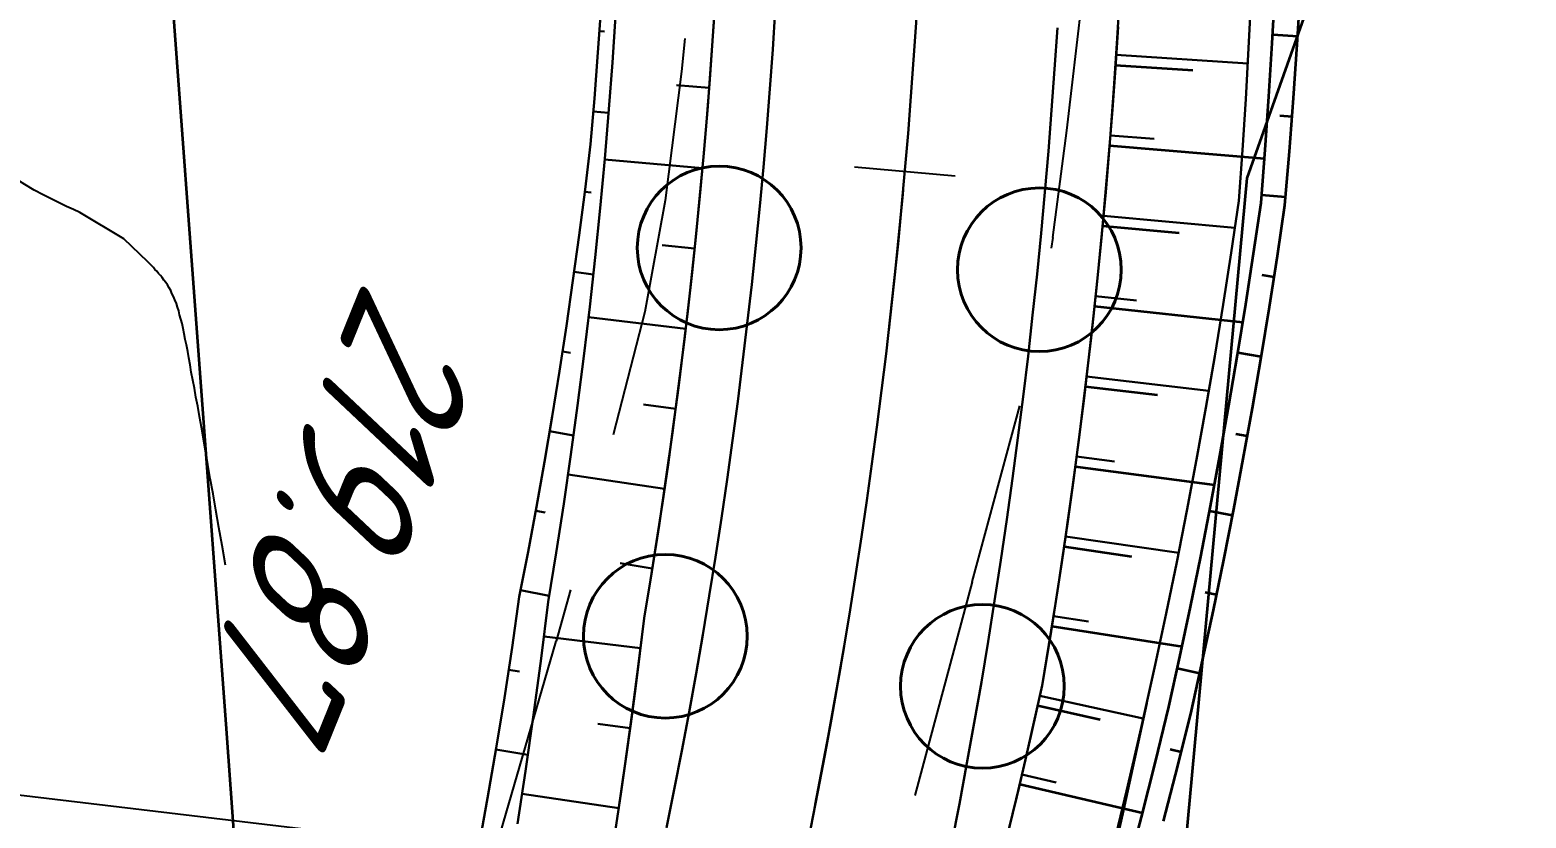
# Model space of a CAD drawing. Header units: millimetres. Extents: x -698 to 8131, y -704 to 4503.
# Drawn here: x 4496.66 to 4533.72, y 2815.09 to 2834.63 of the extents above; entities that cross this region are included whole.
import ezdxf
from ezdxf import colors
from ezdxf.entities.mleader import LeaderData, LeaderLine
from ezdxf.math import Vec2, Vec3

# ---------------------------------------------------------------- set-up
doc = ezdxf.new("R2010")
doc.units = ezdxf.units.MM
doc.linetypes.add('CONTI', pattern=[0])
doc.linetypes.add('STROT', pattern=[1.7, 0.5, -1.2])
for name, color, linetype, lineweight in [('10', 1, 'Continuous', 35), ('КОПИЯ_ОСЬ_13_ОТКОСЫ', 7, 'Continuous', 30), ('Огражд-перила', 1, 'ограждение2', 40), ('ОСЬ_ВЕРХ_ПОКРЫТИЯ_ГРАНИЦЫ_ПОЛОС', 7, 'Continuous', 30), ('ОСЬ_ВЕРХ_ПОКРЫТИЯ_ОСЬ', 1, 'Continuous', 30), ('Ось_примыкания', 1, 'Continuous', 35)]:
    doc.layers.add(name, color=color, linetype=linetype, lineweight=lineweight)
for name, color, linetype in [('GOR_BDEFAULT', 212, 'CONTI'), ('PI_OTDEFAULT', 172, 'CONTI'), ('SIT_LDEFAULT', 7, 'CONTI'), ('Выноски', 250, 'Continuous'), ('ОСЬ_ВЕРХ_ПОКРЫТИЯ_ПИКЕТЫ', 1, 'Continuous'), ('разметка', 7, 'Continuous')]:
    doc.layers.add(name, color=color, linetype=linetype)
doc.styles.add('eskd', font='isocpeui.ttf', dxfattribs={"width": 1.2})
doc.styles.add('ГОСТ', font='isocpeui.ttf', dxfattribs={"height": 4})
doc.linetypes.add('ограждение2', pattern='A,0.25,-0.1,[132,ltypeshp.shx,S=0.1,R=0,X=-0.1,Y=0],-0.1,1', length=1.45)

# ---------------------------------------------------------------- blocks, each defined once
blk = doc.blocks.new('7')
at = {"layer": 'Огражд-перила', "linetype": 'Continuous'}
blk.add_circle((0, 0), 2.027904030661224, dxfattribs=at)
blk = doc.blocks.new('*U49')
at = {"layer": 'КОПИЯ_ОСЬ_13_ОТКОСЫ'}
for points in [[(138.131332397461, 205.428161621094), (138.354446411133, 206.670852661133), (138.566650390625, 207.915451049805), (138.76789855957, 209.161880493164), (138.958190917969, 210.410018920898), (139.137512207031, 211.659774780273), (139.354141235352, 212.775588989258), (139.561904907227, 213.893081665039), (139.760757446289, 215.012191772461), (139.950698852539, 216.132843017578), (140.131713867188, 217.254989624023), (140.303787231445, 218.378524780273), (140.466918945313, 219.503402709961), (140.62109375, 220.629531860352), (140.766311645508, 221.756866455078), (140.902542114258, 222.885314941406), (140.998397827148, 224.018798828125), (141.085205078125, 225.153015136719), (141.162948608398, 226.287887573242)], [(139.090423583984, 206.033416748047), (139.293472290039, 207.342758178711), (139.494369506836, 208.739410400391), (139.681976318359, 210.137924194336), (139.856292724609, 211.538146972656), (140.053573608398, 212.752899169922), (140.24040222168, 213.969314575195), (140.416732788086, 215.187286376953), (140.582580566406, 216.40673828125), (140.737930297852, 217.627563476563), (140.882751464844, 218.849685668945), (141.017028808594, 220.073013305664), (141.14079284668, 221.297439575195), (141.253997802734, 222.522903442383), (141.356643676758, 223.749282836914), (141.44416809082, 224.903533935547), (141.522323608398, 226.058456420898)], [(141.12272644043, 225.684295654297), (141.248809814453, 225.675628662109)], [(140.971527099609, 223.690032958984), (141.349380493164, 223.658721923828)], [(140.759399414063, 221.701614379883), (140.918014526367, 221.681762695313)], [(140.497131347656, 219.718902587891), (140.972091674805, 219.652694702148)], [(140.207122802734, 217.74006652832), (140.405456542969, 217.709579467773)], [(139.889434814453, 215.765472412109), (140.48307800293, 215.66569519043)], [(139.544128417969, 213.795516967773), (139.781555175781, 213.752182006836)], [(139.171264648438, 211.830596923828), (139.881637573242, 211.690643310547)], [(138.874649047852, 209.852935791016), (139.139389038086, 209.812698364258)], [(138.560394287109, 207.877792358398), (139.352874755859, 207.746047973633)]]:
    blk.add_lwpolyline(points, dxfattribs=at)

msp = doc.modelspace()

# ---------------------------------------------------------------- linework, layer by layer
at = {"layer": '10'}
for points in [[(4137.513295611125, 2575.953940916952), (4208.04329561092, 2581.203940916952), (4236.873295610994, 2583.363940916169), (4263.553295611162, 2585.653940916206), (4291.213295611311, 2588.043940916803), (4299.623295610994, 2588.763940916542), (4340.843295611199, 2592.313940916355), (4341.403295611255, 2596.883940916654), (4351.54329561092, 2599.373940916877), (4369.363295611218, 2615.363940916169), (4417.083295610957, 2689.413940916914), (4422.73329561133, 2689.983940916281), (4427.243295611106, 2697.533940916095), (4434.593295611199, 2709.813940916355), (4463.103295610976, 2740.853940916393), (4488.023295610901, 2767.983940916281), (4503.903295611255, 2785.283940916095), (4502.143295611013, 2808.903940916206), (4501.523295610901, 2817.423940916691), (4499.223295611087, 2848.463940916728)], [(4531.43329561105, 2844.023940916318), (4526.803295611162, 2830.953940916952), (4523.248118788402, 2792.307263184484), (4525.893295611013, 2787.233940916281), (4502.653295611255, 2754.613940916169), (4486.723295611087, 2733.843940916616), (4486.313295610938, 2737.733940916281), (4467.343295611199, 2713.923940916691), (4443.393295611013, 2680.983940916281), (4422.373295610994, 2649.363940916169), (4403.803295611162, 2620.203940916952), (4385.633295611236, 2596.863940916169), (4365.353295610976, 2579.543940916803)]]:
    msp.add_lwpolyline(points, dxfattribs=at)
at = {"layer": 'GOR_BDEFAULT', "color": 212, "elevation": 220, "flags": 128}
msp.add_lwpolyline([(4501.50903161102, 2821.359673916507), (4501.419031611053, 2821.84967191625), (4501.339031611036, 2822.299675916467), (4501.269031611029, 2822.729676916409), (4501.199031611022, 2823.129677917022), (4501.129031611074, 2823.50967491712), (4501.069031611076, 2823.859673916507), (4501.00903161102, 2824.189675917063), (4500.959031611032, 2824.489678916666), (4500.909031611043, 2824.779671916883), (4500.859031611055, 2825.049675916467), (4500.819031611076, 2825.299675916467), (4500.769031611029, 2825.529671916883), (4500.73903161106, 2825.749672916863), (4500.699031611022, 2825.94967791732), (4500.659031611043, 2826.149674916785), (4500.629031611074, 2826.329674917418), (4500.599031611046, 2826.499672916863), (4500.569031611076, 2826.659676917042), (4500.539031611048, 2826.819672917161), (4500.50903161102, 2826.959671916585), (4500.47903161105, 2827.09967191625), (4500.459031611032, 2827.229676916409), (4500.429031611062, 2827.34967191625), (4500.399031611034, 2827.459671916585), (4500.369031611064, 2827.569672917161), (4500.349031611046, 2827.669670917239), (4500.319031611076, 2827.75967491712), (4500.289031611048, 2827.84967191625), (4500.249031611069, 2827.939675917063), (4500.219031611041, 2828.019676916446), (4500.179031611062, 2828.09967191625), (4500.149031611034, 2828.169670917239), (4500.109031611055, 2828.239678916666), (4500.069031611076, 2828.309677916724), (4500.029031611039, 2828.369675916765), (4499.97903161105, 2828.429672916565), (4499.939031611071, 2828.489678916666), (4499.899031611034, 2828.539673917141), (4499.849031611046, 2828.589676916744), (4499.809031611067, 2828.649674916785), (4499.75903161102, 2828.689675917063), (4499.719031611041, 2828.739678916666), (4499.669031611053, 2828.789673917141), (4499.629031611074, 2828.829674917418), (4499.579031611027, 2828.879677917022), (4498.98903161106, 2829.44967791732), (4497.899031611034, 2830.09967191625), (4497.73903161106, 2830.179672916565), (4497.569031611076, 2830.249672916863), (4497.389031611025, 2830.339676916744), (4497.189031611071, 2830.439675917063), (4496.98903161106, 2830.539673917141), (4496.769031611029, 2830.659676917042), (4496.539031611048, 2830.799675916467), (4496.309031611067, 2830.939675917063), (4496.069031611076, 2831.109673916507), (4495.819031611076, 2831.289673917141), (4495.569031611076, 2831.489678916666), (4495.309031611067, 2831.709671916585), (4495.059031611067, 2831.959671916585), (4494.799031611057, 2832.219673916843), (4494.529031611039, 2832.519676916446), (4494.269031611029, 2832.829674917418), (4494.00903161102, 2833.169670917239), (4493.749031611069, 2833.539673917141), (4493.48903161106, 2833.919670917239), (4493.22903161105, 2834.319672917161), (4492.97903161105, 2834.739678916666), (4492.719031611041, 2835.169670917239), (4492.459031611032, 2835.609673916507), (4492.209031611032, 2836.059677916724), (4491.949031611022, 2836.519676916446), (4491.699031611022, 2836.979676916409), (4491.449031611022, 2837.439675917063), (4491.199031611022, 2837.909676917042), (4490.949031611022, 2838.369675916765), (4490.709031611032, 2838.829674917418), (4490.459031611032, 2839.279671916883), (4490.219031611041, 2839.729676916409), (4489.97903161105, 2840.169670917239), (4489.749031611069, 2840.59967191625), (4489.519031611029, 2841.00967491712), (4489.299031611057, 2841.419670917239), (4489.089031611036, 2841.799675916467), (4488.879031611074, 2842.179672916565), (4488.679031611062, 2842.529671916883), (4488.499031611069, 2842.869675916765), (4488.319031611076, 2843.179672916565), (4488.159031611043, 2843.479676916409), (4487.999031611069, 2843.749672916863), (4487.869031611064, 2843.999672916863), (4487.73903161106, 2844.219673916843)], dxfattribs=at)
at = {"layer": 'SIT_LDEFAULT', "color": 7}
for p, q in [((4522.709031611032, 2835.309677916724), (4522.339031611036, 2832.139672916528)), ((4512.879031611074, 2834.419670917239), (4512.799031611057, 2833.59967191625)), ((4512.799031611057, 2833.59967191625), (4512.399031611034, 2830.399674916785)), ((4522.339031611036, 2832.139672916528), (4521.98903161106, 2829.479676916409)), ((4512.399031611034, 2830.399674916785), (4511.889031611025, 2827.639672916528)), ((4521.999031611069, 2829.479676916409), (4521.959031611032, 2829.219673916843)), ((4511.889031611025, 2827.639672916528), (4511.109031611055, 2824.589676916744)), ((4521.169031611053, 2825.309677916724), (4519.98903161106, 2820.94967791732)), ((4519.999031611069, 2820.94967791732), (4518.579031611027, 2815.649674916785)), ((4510.049031611057, 2820.749672916863), (4509.699031611022, 2819.479676916409)), ((4509.689031611071, 2819.479676916409), (4508.029031611039, 2813.769676916446))]:
    msp.add_line(p, q, dxfattribs=at)
at = {"layer": 'КОПИЯ_ОСЬ_13_ОТКОСЫ'}
for points in [[(4520.856566899767, 2814.6095968328), (4521.159789556017, 2815.864601715613), (4521.452270024767, 2817.122170074988), (4521.734496587267, 2818.3820577703), (4521.936645024767, 2819.607765778113), (4522.129027837267, 2820.8351827703), (4522.311645024767, 2822.064064606238), (4522.484496587267, 2823.294411285925), (4522.647582524767, 2824.52610073905), (4522.800414556017, 2825.7590108953), (4522.943480962267, 2826.993141754675), (4523.076781743517, 2828.228371246863), (4523.200316899767, 2829.464699371863), (4523.313598149767, 2830.70188198905), (4523.417113774767, 2831.939919098425), (4523.510863774767, 2833.178810699988), (4523.594359868517, 2834.418312653113), (4523.668090337267, 2835.658547028113)], [(4523.519652837267, 2814.485939606238), (4523.824828618517, 2815.757423981238), (4524.119750493517, 2817.031349762488), (4524.533812993517, 2818.892433746863), (4524.805297368517, 2820.16184292655), (4525.066527837267, 2821.433449371863), (4525.317504399767, 2822.707131012488), (4525.557738774767, 2823.982887848425), (4525.787230962267, 2825.260597809363), (4526.006469243517, 2826.540138824988), (4526.214965337267, 2827.821388824988), (4526.413207524767, 2829.104347809363), (4526.600707524767, 2830.3888937078), (4526.692992681017, 2831.651222809363), (4526.775512212267, 2832.9142843328), (4526.847289556017, 2834.177834137488), (4526.909301274767, 2835.441994293738)], [(4508.734515852431, 2814.947668041248), (4508.937640852431, 2816.256994213123), (4509.138324446181, 2817.653600658435), (4509.326312727431, 2819.052160228748), (4509.500629133681, 2820.452306713123), (4509.697894758681, 2821.667150463123), (4509.884418196181, 2822.883459056873), (4510.060687727431, 2824.101476634998), (4510.226703352431, 2825.320959056873), (4510.381976789931, 2826.541784252185), (4510.526996321181, 2827.763830150623), (4510.661273664931, 2828.987218822498), (4510.784808821181, 2830.211706127185), (4510.898090071181, 2831.43704792406), (4511.000629133681, 2832.663488353748), (4511.088519758681, 2833.817785228748), (4511.166644758681, 2834.97269245531)], [(4511.047504133681, 2814.047521556873), (4511.233051008681, 2815.245397533435), (4511.408343977431, 2816.444616283435), (4511.573871321181, 2817.645299877185), (4511.729144758681, 2818.847326244373), (4511.874652571181, 2820.050573314685), (4512.064105696181, 2821.19730183031), (4512.243793196181, 2822.345495189685), (4512.414691633681, 2823.49515339281), (4512.576312727431, 2824.64603229906), (4512.728656477431, 2825.798253978748), (4512.871722883681, 2826.95169636156), (4513.006000227431, 2828.106115306873), (4513.130511946181, 2829.261632884998), (4513.245746321181, 2830.418127025623), (4513.352191633681, 2831.575597728748), (4513.448871321181, 2832.733800853748), (4513.536273664931, 2833.892736400623), (4513.614886946181, 2835.05228229906)], [(4523.567992681017, 2834.007912262488), (4526.826293462267, 2833.792336090613)], [(4513.485004133681, 2833.19486042406), (4512.676410383681, 2833.256628002185)], [(4523.422973149767, 2832.013161285925), (4524.508422368517, 2831.927345856238)], [(4513.318988508681, 2831.201818431873), (4510.896625227431, 2831.42044636156)], [(4523.252562993517, 2830.020485504675), (4526.504516118517, 2829.7209249578)], [(4513.125140852431, 2829.211217845935), (4512.321918196181, 2829.29495808031)], [(4523.056273931017, 2828.030129059363), (4524.066527837267, 2827.923927887488)], [(4512.904437727431, 2827.223546947498), (4510.497211164931, 2827.50784870531)], [(4522.834105962267, 2826.042580231238), (4525.860961431017, 2825.6847921453)], [(4512.655902571181, 2825.239049877185), (4511.858051008681, 2825.344396556873)], [(4522.586547368517, 2824.057961090613), (4523.522094243517, 2823.935158356238)], [(4512.380511946181, 2823.258092845935), (4509.990863508681, 2823.60745808031)], [(4522.313598149767, 2822.076637848425), (4525.114379399767, 2821.672218903113)], [(4512.077289289931, 2821.281164134998), (4511.284808821181, 2821.40823933031)], [(4522.014770024767, 2820.099098785925), (4522.878051274767, 2819.9631124578)], [(4511.785297102431, 2819.303136791248), (4509.395160383681, 2819.594396556873)], [(4521.678344243517, 2818.128029449988), (4524.237426274767, 2817.561623199988)], [(4523.325477478929, 2813.699155211594), (4523.695594666429, 2815.210690856125), (4524.323646424242, 2817.943845153)], [(4523.414710877367, 2813.839948058273), (4523.729652283617, 2815.204297423508), (4524.323646424242, 2817.943845153)], [(4511.529926008681, 2817.319494213123), (4510.730121321181, 2817.428136791248)], [(4524.076820252367, 2816.80566155925), (4524.062782166429, 2816.808713317062)], [(4521.233520024767, 2816.178078278113), (4522.082152837267, 2815.978859528113)], [(4511.247211164931, 2815.339635814685), (4508.852191633681, 2815.698400463123)]]:
    msp.add_lwpolyline(points, dxfattribs=at)
at = {"layer": 'ОСЬ_ВЕРХ_ПОКРЫТИЯ_ГРАНИЦЫ_ПОЛОС', "linetype": 'Continuous'}
for points in [[(4511.167623393403, 2814.813636780862), (4511.298812037732, 2815.685294215712), (4511.424662177355, 2816.557460460957), (4511.545172465607, 2817.43010282531), (4511.66034175574, 2818.303188629593), (4511.770169101181, 2819.176685204875), (4511.874653754805, 2820.050559870112), (4512.031875043254, 2820.998700989555), (4512.18280845021, 2821.947863367531), (4512.327447344889, 2822.898005305934), (4512.465785372789, 2823.849085061956), (4512.597816456304, 2824.801060853671), (4512.723534794981, 2825.753890856314), (4512.842934865554, 2826.707533208798), (4512.956011422522, 2827.661946014646), (4513.062759498009, 2828.617087344784), (4513.163174402425, 2829.572915238473), (4513.257251724039, 2830.529387701448), (4513.344987329814, 2831.486462712433), (4513.426377365357, 2832.444098225008), (4513.501418254882, 2833.40225216854), (4513.570106701683, 2834.360882446315), (4513.632439687985, 2835.319946943927)], [(4515.122568765937, 2835.114384621527), (4515.058623257113, 2834.142303764965), (4514.988215146665, 2833.170669616345), (4514.911347547828, 2832.199525141302), (4514.828023859727, 2831.228913281258), (4514.738247766703, 2830.258876953419), (4514.642023238577, 2829.289459056366), (4514.539354530154, 2828.320702453289), (4514.430246181486, 2827.352649981301), (4514.314703017057, 2826.38534444585), (4514.192730146102, 2825.41882862072), (4514.064332961882, 2824.453145245235), (4513.929517142233, 2823.488337018672), (4513.788288648377, 2822.524446602124), (4513.640653725239, 2821.561516621295), (4513.486618901041, 2820.599589652527), (4513.326190986923, 2819.638708231184), (4513.159377076858, 2818.67891484886), (4512.986184547035, 2817.720251942199), (4512.806621055895, 2816.762761904072), (4512.620694543459, 2815.806487073336), (4512.428413231033, 2814.851469734829)], [(4519.487543652232, 2814.44767019074), (4519.682354025359, 2815.44963733587), (4519.870497342074, 2816.452877749834), (4520.051965282784, 2817.457347076531), (4520.226749823332, 2818.463000893738), (4520.39484323505, 2819.469794736389), (4520.556238085022, 2820.477684087265), (4520.710927236583, 2821.486624375131), (4520.858903849663, 2822.496570988703), (4521.000161380876, 2823.50747926734), (4521.134693583988, 2824.519304511282), (4521.262494510234, 2825.532001977), (4521.383558508436, 2826.545526890229), (4521.497880225352, 2827.559834430139), (4521.605454605791, 2828.574879745167), (4521.706276892966, 2829.590617951151), (4521.800342628694, 2830.607004135992), (4521.887647653397, 2831.623993354995), (4521.968188106801, 2832.641540638316), (4522.041960427325, 2833.659600990969), (4522.108961352895, 2834.678129397478)], [(4520.884170522933, 2814.719742856134), (4521.104988775294, 2815.632953181077), (4521.320318473669, 2816.547755914885), (4521.530148425247, 2817.464118055213), (4521.734467635766, 2818.38200653452), (4521.902531771679, 2819.395536697615), (4522.063874379141, 2820.410158551443), (4522.218488370001, 2821.425827517319), (4522.366366951543, 2822.442498982098), (4522.507503627005, 2823.460128275823), (4522.641892195903, 2824.478670692216), (4522.769526754148, 2825.498081482161), (4522.890401694332, 2826.518315861147), (4523.004511706144, 2827.539329008344), (4523.111851776301, 2828.561076067533), (4523.212417189023, 2829.583512147102), (4523.306203526348, 2830.606592330295), (4523.393206667757, 2831.630271673348), (4523.473422790985, 2832.654505198966), (4523.546848372082, 2833.679247910302), (4523.613480185004, 2834.704454786289)]]:
    msp.add_lwpolyline(points, dxfattribs=at)
at = {"layer": 'ОСЬ_ВЕРХ_ПОКРЫТИЯ_ОСЬ'}
msp.add_lwpolyline([(4485.679987965084, 2750.023816681612), (4486.276545572086, 2750.785815404873), (4486.869767171816, 2751.550414010096), (4487.459481755583, 2752.317720630351), (4488.045516697128, 2753.087841162603), (4488.62769769821, 2753.860879134532), (4489.205848735661, 2754.636935598362), (4489.779792010862, 2755.416109005134), (4490.349347902889, 2756.19849508829), (4490.914334923747, 2756.984186739806), (4491.474569677162, 2757.773273893777), (4492.029866820454, 2758.565843381133), (4492.029866820454, 2758.565843381133, 0.198799872551), (4516.563582193417, 2870.657417744543)], format="xyb", dxfattribs=at)
at = {"layer": 'ОСЬ_ВЕРХ_ПОКРЫТИЯ_ПИКЕТЫ'}
msp.add_line((4519.576873577482, 2831.006082089763), (4517.086468270156, 2831.224900292378), dxfattribs=at)
at = {"layer": 'Ось_примыкания', "color": 0}
for p, q in [((4528.063555602586, 2834.469078274589), (4527.445122388997, 2834.506410766538)), ((4523.550125641652, 2833.758265637006), (4525.466980357005, 2833.628386176336)), ((4527.924123277471, 2832.473966243822), (4527.621555520183, 2832.497270707186)), ((4523.402869108095, 2831.763714430999), (4527.240989446223, 2831.442798826989)), ((4527.760937327248, 2830.480652459111), (4527.168799151133, 2830.531312017847)), ((4523.228524039199, 2829.771345075365), (4525.124068601979, 2829.597050725627)), ((4527.476469092091, 2828.501354123611), (4527.185403500616, 2828.546714995201)), ((4523.029028648414, 2827.78134332798), (4526.704615584275, 2827.38468941595)), ((4527.158389702285, 2826.526825407665), (4526.581043576725, 2826.621621103171)), ((4522.80448506888, 2825.794004845578), (4524.58688917793, 2825.58667475279)), ((4526.813700069868, 2824.55676704194), (4526.527389220913, 2824.608367634151)), ((4522.552755281291, 2823.809927920025), (4526.001507208382, 2823.353284454118)), ((4526.446187984422, 2822.590845083963), (4525.878872518681, 2822.702702306356)), ((4522.277113760114, 2821.829036760289), (4523.943280720521, 2821.580775070149)), ((4526.052867602781, 2820.629915512312), (4525.771367408617, 2820.687591407593)), ((4521.974927693305, 2819.85201211847), (4525.197022679893, 2819.34698758382)), ((4525.635437062292, 2818.673986766632), (4525.078198899128, 2818.797525932226)), ((4521.622904095993, 2817.883897691179), (4523.166520700839, 2817.538113213289)), ((4525.17685355868, 2816.727429956343), (4524.903557185744, 2816.795200251188)), ((4521.176040367011, 2815.934474776644), (4524.221792764225, 2815.22610526267))]:
    msp.add_line(p, q, dxfattribs=at)
at = {"layer": 'Ось_примыкания', "color": 0, "ltscale": 7}
for points in [[(4523.839706568533, 2813.759374024492), (4524.195175318533, 2815.120335938554), (4524.538437037283, 2816.484349610429), (4524.869980006033, 2817.851415040117), (4525.142929224783, 2819.091649415117), (4525.406112818533, 2820.333958985429), (4525.659530787283, 2821.578465821367), (4525.902694849783, 2822.824803711992), (4526.136093287283, 2824.073094727617), (4526.359726099783, 2825.323216797929), (4526.573105006033, 2826.575047852617), (4526.776718287283, 2827.828587891679), (4526.970077662283, 2829.083714844804), (4527.153671412283, 2830.340306641679), (4527.258163599783, 2831.659642579179), (4527.351425318533, 2832.979710938554), (4527.433944849783, 2834.300633790117), (4527.505722193533, 2835.622044922929)], [(4524.740097193533, 2815.018407227617), (4525.092147974783, 2816.385838868242), (4525.431991724783, 2817.756322266679), (4525.707870631033, 2819.000707032304), (4525.974472193533, 2820.247289063554), (4526.230331568533, 2821.496068360429), (4526.476913599783, 2822.746678711992), (4526.713241724783, 2823.999364258867), (4526.939315943533, 2825.253758790117), (4527.155624537283, 2826.509984376054), (4527.362167506033, 2827.767918946367), (4527.558456568533, 2829.027440430742), (4527.744491724783, 2830.288426758867), (4527.857772974783, 2831.612523438554), (4527.959823756033, 2832.937474610429), (4528.051132349783, 2834.263280274492), (4528.131210474783, 2835.589818360429)]]:
    msp.add_lwpolyline(points, dxfattribs=at)
at = {"layer": 'разметка', "linetype": 'STROT', "lineweight": 30, "ltscale": 7}
msp.add_lwpolyline([(4513.366793862826, 2803.85312626991, 0.1039437850297344), (4517.405101626025, 2865.420477513369, 0.1039437850297344)], format="xyb", dxfattribs=at)

# ---------------------------------------------------------------- block references
at = {"layer": 'КОПИЯ_ОСЬ_13_ОТКОСЫ'}
msp.add_blockref('*U49', (4369.644123027732, 2608.914204404834), dxfattribs=at)
at = {"layer": 'Огражд-перила', "linetype": 'Continuous', "rotation": 23.79722527089303}
for p in [(4513.733317426426, 2829.226950438838), (4521.663542798653, 2828.683823466446), (4512.39891928742, 2819.600447668839), (4520.253984623114, 2818.359588388499)]:
    msp.add_blockref('7', p, dxfattribs=at)

# ---------------------------------------------------------------- texts
at = {"layer": 'PI_OTDEFAULT', "color": 172, "style": 'eskd', "oblique": 10, "width": 0.8}
msp.add_text('219.87', height=3.5, rotation=248, dxfattribs=at).set_placement((4504.959031611032, 2828.519676916446))

# ---------------------------------------------------------------- leaders
at = {"layer": 'Выноски', "linetype": 'Continuous'}
ml = msp.add_multileader_mtext('Standard', dxfattribs=at)
ml.set_content('Ж/б труба, {\\Fgost|c204;%%C} 0,75 м, L-13,42 м', color=256, style='ГОСТ')
ml.set_leader_properties()
ml.build(insert=Vec2(0, 0))
ml.multileader.update_dxf_attribs({"text_left_attachment_type": 5, "text_right_attachment_type": 5, "dogleg_length": 0, "arrow_head_size": 0.18})
ctx = ml.context
ctx.base_point, ctx.arrow_head_size, ctx.landing_gap_size, ctx.plane_origin, ctx.plane_x_axis, ctx.plane_y_axis = Vec3(4574.508552197096, 2837.575592438835), 0.18, 0, Vec3(4659.529031572389, 2775.259137953777), Vec3(0.9932900224220381, -0.1156500382915082), Vec3(0.1156500382915082, 0.9932900224220381)
ctx.left_attachment, ctx.right_attachment = 5, 5
notes = []
notes.append((ctx, [(1, (1, 1, 0), (4574.508552197096, 2837.575592438835), (0.9932900224220381, -0.1156500382915082), 0, [(0, [(4518.829774326839, 2849.068215447623)], 0, [])])]))
ctx.mtext.insert, ctx.mtext.text_direction, ctx.mtext.rotation, ctx.mtext.flow_direction = Vec3(4575.166575288449, 2843.227192566875), Vec3(0.9932900224220381, -0.1156500382915082), 6.167275902897111, 5
ml = msp.add_multileader_mtext('Standard', dxfattribs=at)
ml.set_content('Граница работа по примыканию', color=256, style='ГОСТ')
ml.set_leader_properties()
ml.build(insert=Vec2(0, 0))
ml.multileader.update_dxf_attribs({"text_left_attachment_type": 5, "text_right_attachment_type": 5, "dogleg_length": 0, "arrow_head_size": 0.18})
ctx = ml.context
ctx.base_point, ctx.char_height, ctx.arrow_head_size, ctx.landing_gap_size, ctx.plane_origin, ctx.plane_x_axis, ctx.plane_y_axis = Vec3(4574.970188325262, 2806.317098978121), 5, 0.18, 0, Vec3(4671.865959580047, 2771.198783338215), Vec3(0.993005787863934, -0.1180656820110232), Vec3(0.1180656820110232, 0.993005787863934)
ctx.left_attachment, ctx.right_attachment = 5, 5
notes.append((ctx, [(1, (1, 1, 0), (4574.970188325262, 2806.317098978121), (0.5591929034853202, 0.829037572545212), 0, [(0, [(4522.201905380634, 2792.425397721264)], 0, [])])]))
ctx.mtext.insert, ctx.mtext.text_direction, ctx.mtext.rotation, ctx.mtext.flow_direction = Vec3(4575.729724521187, 2812.705270594131), Vec3(0.993005787863934, -0.1180656820110232), 6.164843593956954, 5
for ctx, leaders in notes:
    for number, flags, end, landing, length, lines in leaders:
        leader = LeaderData()
        leader.index, (leader.has_last_leader_line, leader.has_dogleg_vector, leader.attachment_direction) = number, flags
        leader.last_leader_point, leader.dogleg_vector, leader.dogleg_length = Vec3(end), Vec3(landing), length
        for number, points, colour, breaks in lines:
            line = LeaderLine()
            line.index, line.vertices, line.color, line.breaks = number, Vec3.list(points), colors.encode_raw_color(colour), breaks
            leader.lines.append(line)
        ctx.leaders.append(leader)

doc.saveas('drawing.dxf')
